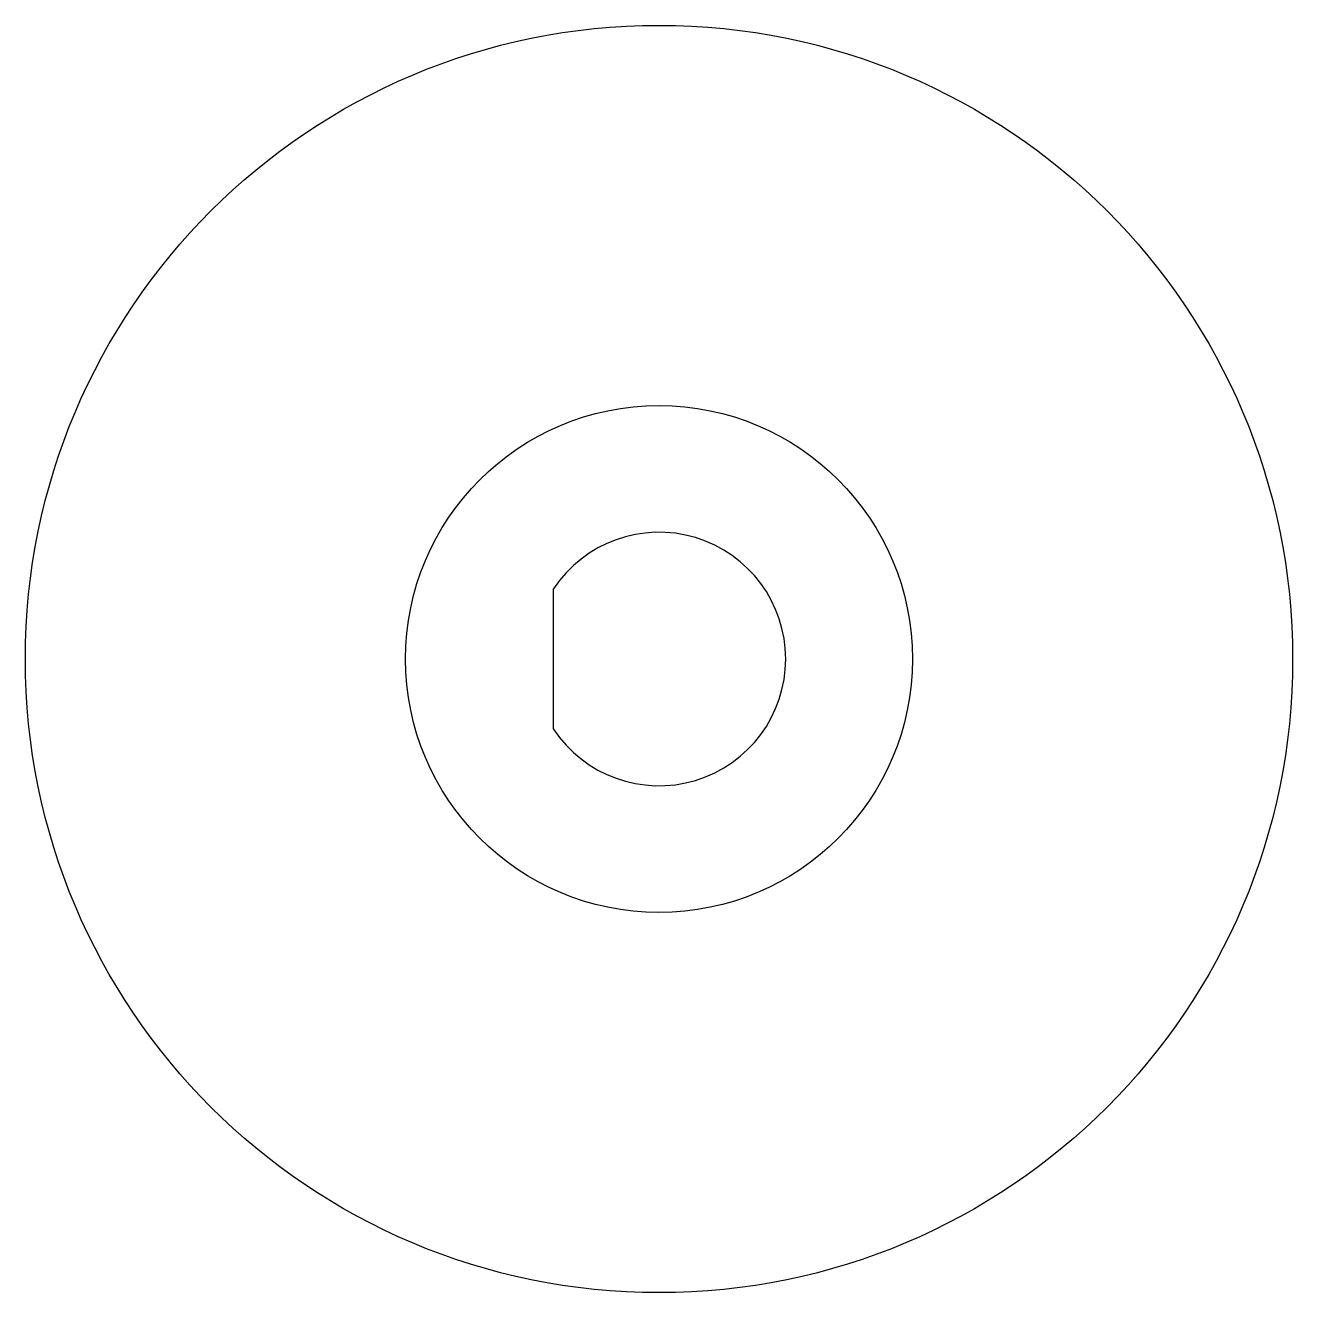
# Model space of a CAD drawing. Extents: x -15 to 15, y -15 to 15.
import ezdxf

# ---------------------------------------------------------------- set-up
doc = ezdxf.new("R2010")
doc.units = 0
doc.layers.get('0').update_dxf_attribs({"linetype": 'continuous'})

# ---------------------------------------------------------------- blocks, each defined once
blk = doc.blocks.new('SHAPE2DVIEW001')
at = {"color": 0}
blk.add_line((-2.5, -1.658), (-2.5, 1.658), dxfattribs=at)
for radius in [15, 6]:
    blk.add_circle((0, 0), radius, dxfattribs=at)
blk.add_arc((0, 0), 3, -146.4427, 146.4427, dxfattribs=at)

msp = doc.modelspace()

# ---------------------------------------------------------------- block references
at = {"color": 0}
msp.add_blockref('SHAPE2DVIEW001', (0, 0), dxfattribs=at)

doc.saveas('drawing.dxf')
